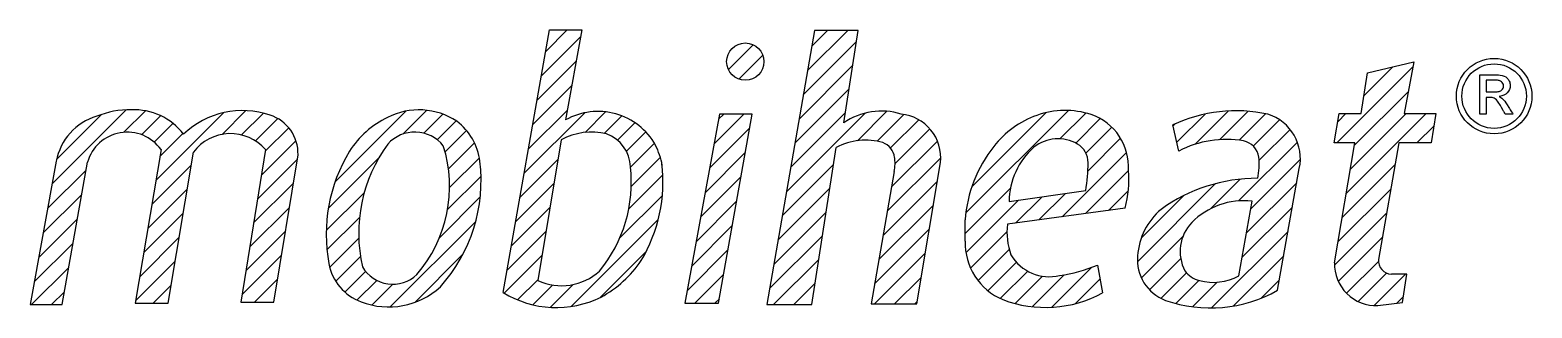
# Model space of a CAD drawing. Header units: millimetres. Extents: x 492.3 to 525.9, y -243.3 to -237.
import ezdxf

# ---------------------------------------------------------------- set-up
doc = ezdxf.new("R2010")
doc.units = ezdxf.units.MM
doc.layers.add('1._réteg', color=7, linetype='Continuous')

msp = doc.modelspace()

# ---------------------------------------------------------------- hatches: boundary and pattern name
h = msp.add_hatch()
h.set_pattern_fill('ANSI31', color=256, scale=0.1, style=0)
h.set_pattern_definition([(45, (0, 0), (-0.2245064030267288, 0.2245064030267289), [])])
edge = h.paths.add_edge_path()
edge.add_arc((508.275392371646, -237.7388850527935), 0.4179804046936512, 0, 360)
edge = h.paths.add_edge_path()
edge.add_line((492.8492132342928, -239.9737445863009), (492.2615322731708, -243.1863836138294))
edge.add_line((492.2615322731708, -243.1863836138294), (492.9811747590321, -243.1863836138294))
edge.add_line((492.9811747590321, -243.1863836138294), (493.5466081283582, -239.9947162949495))
edge.add_arc((494.4379569268003, -240.2480660970142), 0.9266546296708323, 35.37531382347421, 164.1331567577838)
edge.add_line((495.1935300825984, -239.7115980094938), (494.6169884242957, -243.1574317536896))
edge.add_line((494.6169884242957, -243.1574317536896), (495.35496171446, -243.1574317536896))
edge.add_line((495.35496171446, -243.1574317536896), (495.9199725419154, -239.7692206453452))
edge.add_arc((496.7503975757519, -240.3922342130569), 1.038148179392153, 40.96707994792819, 143.1215018257067)
edge.add_line((497.534289150381, -239.7115980094938), (496.9808091537728, -243.134382666544))
edge.add_line((496.9808091537728, -243.134382666544), (497.7187825019069, -243.134382666544))
edge.add_line((497.7187825019069, -243.134382666544), (498.2607316096981, -239.8268432811965))
edge.add_arc((497.3577279838643, -239.7983142447505), 0.9034541793524208, 358.1904282497725, 431.9229018491461)
edge.add_arc((497.0204727784762, -240.7472426403971), 1.910371524288194, 71.1383147275191, 133.6893807280867)
edge.add_arc((494.5851419158186, -240.2311320452802), 1.411941335003648, 37.79389128413865, 92.42465346068478)
edge.add_arc((494.1186095988523, -240.2044802344254), 1.290196136125131, 106.32714726563, 169.6979363303096)
edge.add_arc((494.4843706355974, -240.7066773444607), 1.886668930220091, 88.75361927916126, 112.7127037459931)
edge = h.paths.add_edge_path()
edge.add_arc((500.9673096979539, -240.3605574482999), 1.53948791518634, 56.44864547936186, 117.0848547684994)
edge.add_arc((501.0130551437781, -240.1382101553611), 1.331603535735501, 7.112275181393441, 52.7989816809731)
edge.add_arc((498.7837512254637, -240.4044601307336), 3.576738946715597, 318.1422726736837, 366.9229638781428)
edge.add_arc((500.2915810818389, -241.532490201388), 1.709065261093166, 248.8156552666528, 312.568794756879)
edge.add_arc((500.0674154492182, -242.0611880896345), 1.135230825611841, 190.6255184853197, 249.7222278123029)
edge.add_arc((502.4906166738443, -241.6150102045566), 3.599162081188219, 148.7948653167405, 190.4936356168767)
edge.add_arc((501.1713043980803, -240.8664430348878), 2.083344928299955, 115.74508319841, 147.6045648778043)
edge = h.paths.add_edge_path()
edge.add_line((502.8550657750108, -242.9160580870519), (503.891848340171, -237.0297778214101))
edge.add_line((503.891848340171, -237.0297778214101), (504.6118362100996, -237.0297778214101))
edge.add_line((504.6118362100996, -237.0297778214101), (504.2514641671162, -239.0468164419793))
edge.add_arc((504.9770938935941, -240.3317543035177), 1.475670629904811, 29.30107810407416, 119.4542730886727)
edge.add_arc((504.5315492883413, -240.4466459936222), 1.924053153293408, 11.47198194012091, 25.78926564053864)
edge.add_arc((504.0446146075638, -240.9961586305682), 2.258548283308289, 238.2180948973391, 296.2758442999584)
edge.add_arc((503.795695038449, -240.7444489978778), 2.596850962102877, 298.7426362192978, 325.8335274251575)
edge.add_arc((502.9475531620187, -240.4247145115201), 3.484614697531795, 329.3176135634533, 366.536058362621)
h.paths.add_polyline_path([(507.6971034456077, -238.9166407265221), (506.9224144610143, -243.1587422599455), (507.6752811782328, -243.1587422599455), (508.4281478954514, -238.9166407265221)])
edge = h.paths.add_edge_path()
edge.add_line((510.4794432315425, -239.1137963297879), (510.7999897322169, -237.0390112890558))
edge.add_line((510.7999897322169, -237.0390112890558), (509.8230860862696, -237.0390112890558))
edge.add_line((509.8230860862696, -237.0390112890558), (508.7545976927183, -243.1870875550888))
edge.add_line((508.7545976927183, -243.1870875550888), (509.7620295685436, -243.1870875550888))
edge.add_line((509.7620295685436, -243.1870875550888), (510.3115378802583, -239.6630041379037))
edge.add_arc((511.3250807290367, -240.3302624169844), 1.481516965298619, 72.75122420892603, 124.8054476463243)
edge.add_arc((511.6643087217928, -239.89806461716), 0.9877722159714258, 354.1565086664361, 444.1852753796647)
edge.add_line((512.1127039647929, -243.1718317947911), (512.6469481905535, -239.9986311378273))
edge.add_line((511.0900080030133, -243.1718317947911), (512.1127039647929, -243.1718317947911))
edge.add_line((511.6089880268802, -240.2058678907027), (511.0900080030133, -243.1718317947911))
edge.add_arc((510.9669844393889, -240.9179157603303), 1.415773065140496, 74.06597973824476, 117.5782883628047)
edge.add_arc((511.2158461270176, -239.9369847209222), 0.4053222351631067, 7.214387262661164, 69.8220248600673)
edge.add_arc((510.6425850931114, -240.0187375895276), 0.9843537880329133, 349.0411044051244, 368.4875726312657)
edge = h.paths.add_edge_path()
edge.add_line((516.7764422410323, -241.0265725838516), (514.1444872459706, -241.3861394914985))
edge.add_arc((514.4455112510759, -240.3914435919083), 2.41591144629634, 344.7581395404802, 365.0027647082994)
edge.add_arc((515.6210224645856, -240.0969526031446), 1.234046348677158, 356.1055714151482, 431.3045889275463)
edge.add_arc((515.4356032051521, -240.6514935878528), 1.818762493346721, 71.37122278692702, 110.4221049466665)
edge.add_arc((515.479420761266, -240.8951989727733), 2.062908518058217, 109.2006807182486, 142.6200223998472)
edge.add_arc((516.1352186404308, -241.4865306392936), 2.943894085025042, 141.2233601693498, 176.1560867987429)
edge.add_line((513.1979471956697, -241.7646669954566), (513.1979471956697, -241.2891760253703))
edge.add_arc((514.5760985477309, -241.8078363441912), 1.378827306756659, 178.2058480107137, 247.0931382127643)
edge.add_arc((514.9927418780317, -240.5456516498021), 2.70578274437026, 249.3700660283409, 298.2794402920149)
edge.add_line((516.1610570488294, -242.303981298732), (516.2746666102887, -242.9284922320819))
edge.add_arc((515.6093773397497, -241.5686791251736), 1.47621939586041, 172.8969986452356, 200.0750822691308)
edge.add_arc((515.0824028036698, -241.5631508817169), 1.000613446573646, 210.7923624480723, 283.2022745288484)
edge.add_arc((514.7428225436613, -238.8021862396252), 3.778089166183568, 278.6483479705182, 292.0480529730383)
edge = h.paths.add_edge_path()
edge.add_line((520.1906013095938, -242.8667765673671), (520.6769070036241, -240.138132229688))
edge.add_arc((518.685026768776, -240.2149582646468), 3.049408960536539, 250.7393280372652, 299.5858207161157)
edge.add_arc((518.0353954025632, -242.1773865803018), 0.9831213631811818, 175.0629238870508, 248.7533844600335)
edge.add_arc((518.5652132739533, -242.2024951104475), 1.513274362089168, 130.5276317129299, 175.8422118231474)
edge.add_arc((519.7370079317636, -244.0409768467603), 3.684702141716723, 89.85983366567092, 125.7951644121113)
edge.add_arc((518.0727565600437, -240.0201280410314), 1.706698385061065, 348.6405375380894, 364.5975672645704)
edge.add_arc((519.3390233907724, -239.9474234157576), 0.4396377150089803, 8.383521037558792, 78.22117599969268)
edge.add_arc((519.0451246875639, -241.7881130587966), 2.303245733055048, 80.41174617328822, 117.5427165498031)
edge.add_line((517.9800813098891, -239.7459026116323), (517.8479292384179, -239.1596144038016))
edge.add_arc((519.2666518741239, -242.1723979483119), 3.330110899525277, 77.74756017118887, 115.2157906989199)
edge.add_arc((519.6565303489949, -239.9137058174334), 1.044765874169992, 347.5956050261133, 432.3465121516526)
edge = h.paths.add_edge_path()
edge.add_line((521.4662942889256, -242.249829161633), (521.9188824865726, -239.5623930805386))
edge.add_line((521.9188824865726, -239.5623930805386), (521.4574199821241, -239.5623930805386))
edge.add_line((521.4574199821241, -239.5623930805386), (521.5727856227286, -238.9060555823084))
edge.add_line((521.5727856227286, -238.9060555823084), (522.0608709896128, -238.9060555823084))
edge.add_line((522.0608709896128, -238.9060555823084), (522.2028594346832, -237.9925046729415))
edge.add_line((522.2028594346832, -237.9925046729415), (523.2411500262153, -237.7441607576477))
edge.add_line((523.2411500262153, -237.7441607576477), (523.0281673586096, -238.9060555823084))
edge.add_line((523.0281673586096, -238.9060555823084), (523.7381096419315, -238.9060555823084))
edge.add_line((523.7381096419315, -238.9060555823084), (523.6316183081287, -239.5623930805386))
edge.add_line((523.6316183081287, -239.5623930805386), (522.9039274691729, -239.5623930805386))
edge.add_line((522.9039274691729, -239.5623930805386), (522.4498511287957, -242.1768509835191))
edge.add_arc((522.3981346177652, -242.2779957982592), 0.9322659265844709, 178.2686538442101, 272.468443003736)
edge.add_line((522.438286501555, -243.2093966701175), (522.9895358202671, -243.1400465642479))
edge.add_line((522.9895358202671, -243.1400465642479), (523.0859080617572, -242.5081902567289))
edge.add_line((523.0859080617572, -242.5081902567289), (522.7389679112355, -242.5081902567289))
edge.add_arc((522.7507279087672, -242.2061218492984), 0.3022972383425546, 174.4434528939351, 267.7705112473402)
edge = h.paths.add_edge_path(flags=17)
edge.add_arc((500.8770633484474, -240.1324790914516), 0.8134953975989136, 38.43342358817308, 138.1144885265315)
edge.add_arc((503.0142621434018, -241.5907091254839), 3.395370620789027, 143.8829642804926, 192.7860408383547)
edge.add_arc((500.3812627906451, -241.947097935531), 0.7848464854000762, 210.221146168157, 313.4452061725634)
edge.add_arc((498.609766011413, -240.5364794128305), 3.043652363720338, 319.4071409043087, 377.3900731751472)
edge = h.paths.add_edge_path(flags=17)
edge.add_line((504.152971854108, -239.4943814198752), (503.6300876221947, -242.6482014667992))
edge.add_arc((504.8332156564134, -240.7381391082316), 1.417626473342144, 76.32594035897921, 118.6754094503582)
edge.add_arc((504.8951906368929, -240.1215796890751), 0.8084296081135608, 1.383983559931247, 70.25244215011368)
edge.add_arc((502.599041743388, -240.4496212061942), 3.123739172225291, 320.524896123561, 366.3883245913406)
edge.add_arc((504.1611509222922, -241.5099212181122), 1.256069326614321, 244.98865167291, 312.5321655963243)
edge = h.paths.add_edge_path(flags=17)
edge.add_line((514.1823570611439, -240.8751760055463), (515.8959680527676, -240.6291565452971))
edge.add_arc((515.8029768475055, -240.8800453760623), 1.620627101685313, 131.2073790871533, 179.8278476282971)
edge.add_arc((515.2765890066423, -240.334466999644), 0.8641702655355761, 59.75575242226031, 128.7801636948692)
edge.add_arc((515.4761940594815, -239.9968002644457), 0.4719320430430633, 358.8657338395536, 420.0419821880189)
edge.add_arc((512.5137298225609, -240.0328187098896), 3.434407410283514, 350.0006903604565, 360.4450429179971)
edge = h.paths.add_edge_path(flags=17)
edge.add_line((519.3203700951037, -242.5427500273222), (519.6189788525621, -240.8714553684435))
edge.add_arc((519.4323841203368, -242.4861508894644), 1.625441238464049, 83.40812064069043, 135.6038910046941)
edge.add_arc((518.9458331586034, -241.9969090171087), 0.9355548779253117, 136.1657965042851, 207.5992690757822)
edge.add_arc((518.5767980075382, -242.0960890322276), 0.5686645542207418, 215.9994564092345, 256.2023670500535)
edge.add_arc((518.7510133268138, -241.5151496622284), 1.174789189573421, 254.7079473751593, 298.9892755813196)

# ---------------------------------------------------------------- linework, layer by layer
for p, q in [((502.8550657750108, -242.9160580870519), (503.891848340171, -237.0297778214101)), ((503.891848340171, -237.0297778214101), (504.6118362100996, -237.0297778214101)), ((504.6118362100996, -237.0297778214101), (504.2514641671162, -239.0468164419793)), ((509.8230860862696, -237.0390112890558), (508.7545976927183, -243.1870875550888)), ((510.7999897322169, -237.0390112890558), (509.8230860862696, -237.0390112890558)), ((510.4794432315425, -239.1137963297879), (510.7999897322169, -237.0390112890558)), ((522.0608709896128, -238.9060555823084), (522.2028594346832, -237.9925046729415)), ((522.2028594346832, -237.9925046729415), (523.2411500262153, -237.7441607576477)), ((523.2411500262153, -237.7441607576477), (523.0281673586096, -238.9060555823084)), ((507.6971034456077, -238.9166407265221), (506.9224144610143, -243.1587422599455)), ((507.6752811782328, -243.1587422599455), (508.4281478954514, -238.9166407265221)), ((508.4281478954514, -238.9166407265221), (507.6971034456077, -238.9166407265221)), ((521.4574199821241, -239.5623930805386), (521.5727856227286, -238.9060555823084)), ((521.5727856227286, -238.9060555823084), (522.0608709896128, -238.9060555823084)), ((523.0281673586096, -238.9060555823084), (523.7381096419315, -238.9060555823084)), ((523.7381096419315, -238.9060555823084), (523.6316183081287, -239.5623930805386)), ((517.9800813098891, -239.7459026116323), (517.8479292384179, -239.1596144038016)), ((495.1935300825984, -239.7115980094938), (494.6169884242957, -243.1574317536896)), ((497.534289150381, -239.7115980094938), (496.9808091537728, -243.134382666544)), ((504.152971854108, -239.4943814198752), (503.6300876221947, -242.6482014667992)), ((509.7620295685436, -243.1870875550888), (510.3115378802583, -239.6630041379037)), ((521.9188824865726, -239.5623930805386), (521.4574199821241, -239.5623930805386)), ((521.4662942889256, -242.249829161633), (521.9188824865726, -239.5623930805386)), ((522.9039274691729, -239.5623930805386), (522.4498511287957, -242.1768509835191)), ((523.6316183081287, -239.5623930805386), (522.9039274691729, -239.5623930805386)), ((492.8492132342928, -239.9737445863009), (492.2615322731708, -243.1863836138294)), ((492.9811747590321, -243.1863836138294), (493.5466081283582, -239.9947162949495)), ((495.35496171446, -243.1574317536896), (495.9199725419154, -239.7692206453452)), ((497.7187825019069, -243.134382666544), (498.2607316096981, -239.8268432811965)), ((512.1127039647929, -243.1718317947911), (512.6469481905535, -239.9986311378273)), ((511.6089880268802, -240.2058678907027), (511.0900080030133, -243.1718317947911)), ((520.1906013095938, -242.8667765673671), (520.6769070036241, -240.138132229688)), ((514.1823570611439, -240.8751760055463), (515.8959680527676, -240.6291565452971)), ((516.7764422410323, -241.0265725838516), (514.1444872459706, -241.3861394914985)), ((519.3203700951037, -242.5427500273222), (519.6189788525621, -240.8714553684435)), ((513.1979471956697, -241.7646669954566), (513.1979471956697, -241.2891760253703)), ((516.1610570488294, -242.303981298732), (516.2746666102887, -242.9284922320819)), ((523.0859080617572, -242.5081902567289), (522.7389679112355, -242.5081902567289)), ((522.9895358202671, -243.1400465642479), (523.0859080617572, -242.5081902567289)), ((492.2615322731708, -243.1863836138294), (492.9811747590321, -243.1863836138294)), ((494.6169884242957, -243.1574317536896), (495.35496171446, -243.1574317536896)), ((496.9808091537728, -243.134382666544), (497.7187825019069, -243.134382666544)), ((506.9224144610143, -243.1587422599455), (507.6752811782328, -243.1587422599455)), ((508.7545976927183, -243.1870875550888), (509.7620295685436, -243.1870875550888)), ((511.0900080030133, -243.1718317947911), (512.1127039647929, -243.1718317947911)), ((522.438286501555, -243.2093966701175), (522.9895358202671, -243.1400465642479))]:
    msp.add_line(p, q)
msp.add_circle((508.275392371646, -237.7388850527935), 0.4179804046936512)
at = {"linetype": 'ByBlock'}
for radius in [0.8464442372293403, 0.7229536442568598]:
    msp.add_circle((525.0401279061936, -238.5129848335106), radius, dxfattribs=at)
for centre, radius, start, end in [((494.1186095988523, -240.2044802344254), 1.290196136125131, 106.32714726563, 169.6979363303096), ((494.4843706355974, -240.7066773444607), 1.886668930220091, 88.75361927916126, 112.7127037459931), ((494.5851419158186, -240.2311320452802), 1.411941335003648, 37.79389128413865, 92.42465346068478), ((497.0204727784762, -240.7472426403971), 1.910371524288194, 71.1383147275191, 133.6893807280867), ((497.3577279838643, -239.7983142447505), 0.9034541793524208, 358.1904282497725, 71.92290184914607), ((501.1713043980803, -240.8664430348878), 2.083344928299955, 115.74508319841, 147.6045648778043), ((500.9673096979539, -240.3605574482999), 1.53948791518634, 56.44864547936186, 117.0848547684994), ((504.9770938935941, -240.3317543035177), 1.475670629904811, 29.30107810407416, 119.4542730886727), ((511.3250807290367, -240.3302624169844), 1.481516965298619, 72.75122420892603, 124.8054476463243), ((511.6643087217928, -239.89806461716), 0.9877722159714258, 354.1565086664361, 84.18527537966469), ((515.479420761266, -240.8951989727733), 2.062908518058217, 109.2006807182486, 142.6200223998472), ((515.4356032051521, -240.6514935878528), 1.818762493346721, 71.37122278692702, 110.4221049466665), ((515.6210224645856, -240.0969526031446), 1.234046348677158, 356.1055714151482, 71.30458892754632), ((519.2666518741239, -242.1723979483119), 3.330110899525277, 77.74756017118887, 115.2157906989199), ((519.6565303489949, -239.9137058174334), 1.044765874169992, 347.5956050261133, 72.34651215165258), ((494.4379569268003, -240.2480660970142), 0.9266546296708323, 35.37531382347421, 164.1331567577838), ((496.7503975757519, -240.3922342130569), 1.038148179392153, 40.96707994792819, 143.1215018257067), ((500.8770633484474, -240.1324790914516), 0.8134953975989136, 38.43342358817308, 138.1144885265315), ((501.0130551437781, -240.1382101553611), 1.331603535735501, 7.112275181393441, 52.7989816809731), ((504.8332156564134, -240.7381391082316), 1.417626473342144, 76.32594035897921, 118.6754094503582), ((504.8951906368929, -240.1215796890751), 0.8084296081135608, 1.383983559931247, 70.25244215011368), ((503.0142621434018, -241.5907091254839), 3.395370620789027, 143.8829642804926, 192.7860408383547), ((498.609766011413, -240.5364794128305), 3.043652363720338, 319.4071409043087, 17.39007317514723), ((504.5315492883413, -240.4466459936222), 1.924053153293408, 11.47198194012091, 25.78926564053864), ((510.9669844393889, -240.9179157603303), 1.415773065140496, 74.06597973824476, 117.5782883628047), ((511.2158461270176, -239.9369847209222), 0.4053222351631067, 7.214387262661164, 69.8220248600673), ((516.1352186404308, -241.4865306392936), 2.943894085025042, 141.2233601693498, 176.1560867987429), ((515.8029768475055, -240.8800453760623), 1.620627101685313, 131.2073790871533, 179.8278476282971), ((515.2765890066423, -240.334466999644), 0.8641702655355761, 59.75575242226031, 128.7801636948692), ((515.4761940594815, -239.9968002644457), 0.4719320430430633, 358.8657338395536, 60.04198218801893), ((519.0451246875639, -241.7881130587966), 2.303245733055048, 80.41174617328822, 117.5427165498031), ((519.3390233907724, -239.9474234157576), 0.4396377150089803, 8.383521037558792, 78.22117599969268), ((502.4906166738443, -241.6150102045566), 3.599162081188219, 148.7948653167405, 190.4936356168767), ((498.7837512254637, -240.4044601307336), 3.576738946715597, 318.1422726736837, 6.92296387814277), ((502.9475531620187, -240.4247145115201), 3.484614697531795, 329.3176135634533, 6.536058362620937), ((510.6425850931114, -240.0187375895276), 0.9843537880329133, 349.0411044051244, 8.487572631265772), ((512.5137298225609, -240.0328187098896), 3.434407410283514, 350.0006903604565, 0.445042917996976), ((518.0727565600437, -240.0201280410314), 1.706698385061065, 348.6405375380894, 4.59756726457044), ((502.599041743388, -240.4496212061942), 3.123739172225291, 320.524896123561, 6.388324591340662), ((514.4455112510759, -240.3914435919083), 2.41591144629634, 344.7581395404802, 5.002764708299378), ((519.7370079317636, -244.0409768467603), 3.684702141716723, 89.85983366567092, 125.7951644121113), ((518.5652132739533, -242.2024951104475), 1.513274362089168, 130.5276317129299, 175.8422118231474), ((519.4323841203368, -242.4861508894644), 1.625441238464049, 83.40812064069043, 135.6038910046941), ((515.6093773397497, -241.5686791251736), 1.47621939586041, 172.8969986452356, 200.0750822691308), ((518.9458331586034, -241.9969090171087), 0.9355548779253117, 136.1657965042851, 207.5992690757822), ((514.5760985477309, -241.8078363441912), 1.378827306756659, 178.2058480107137, 247.0931382127643), ((515.0824028036698, -241.5631508817169), 1.000613446573646, 210.7923624480723, 283.2022745288484), ((518.0353954025632, -242.1773865803018), 0.9831213631811818, 175.0629238870508, 248.7533844600335), ((500.0674154492182, -242.0611880896345), 1.135230825611841, 190.6255184853197, 249.7222278123029), ((500.3812627906451, -241.947097935531), 0.7848464854000762, 210.221146168157, 313.4452061725634), ((504.1611509222922, -241.5099212181122), 1.256069326614321, 244.98865167291, 312.5321655963243), ((503.795695038449, -240.7444489978778), 2.596850962102877, 298.7426362192978, 325.8335274251575), ((514.7428225436613, -238.8021862396252), 3.778089166183568, 278.6483479705182, 292.0480529730383), ((518.5767980075382, -242.0960890322276), 0.5686645542207418, 215.9994564092345, 256.2023670500535), ((522.3981346177652, -242.2779957982592), 0.9322659265844709, 178.2686538442101, 272.468443003736), ((522.7507279087672, -242.2061218492984), 0.3022972383425546, 174.4434528939351, 267.7705112473402), ((518.7510133268138, -241.5151496622284), 1.174789189573421, 254.7079473751593, 298.9892755813196), ((500.2915810818389, -241.532490201388), 1.709065261093166, 248.8156552666528, 312.568794756879), ((504.0446146075638, -240.9961586305682), 2.258548283308289, 238.2180948973391, 296.2758442999584), ((514.9927418780317, -240.5456516498021), 2.70578274437026, 249.3700660283409, 298.2794402920149), ((518.685026768776, -240.2149582646468), 3.049408960536539, 250.7393280372652, 299.5858207161157)]:
    msp.add_arc(centre, radius, start, end)
at = {"layer": '1._réteg', "color": 7}
for p, q in [((524.7219160498306, -238.4738011195134), (524.7219160498306, -238.033408118451)), ((524.7219160498306, -238.033408118451), (524.9160231730115, -238.0341796500605)), ((524.979986547469, -238.1540779044797), (524.8635222726274, -238.153303284243)), ((524.8635222726274, -238.153303284243), (524.8635222726274, -238.2866951956926)), ((524.8635222726274, -238.2866951956926), (524.8635222726274, -238.4200871118076)), ((524.7219160498306, -238.4738011521726), (524.7219160498306, -238.4738011195134)), ((524.7219160498306, -238.9141941625662), (524.7219160498306, -238.4738011521726)), ((524.8635222726274, -238.4200871118076), (524.9748672411971, -238.4193003096892)), ((524.9160231730115, -238.540517897811), (524.8635502568962, -238.5404846180862)), ((524.8635502568962, -238.5404846180862), (524.8635502568962, -238.7273393879934)), ((524.8635502568962, -238.7273393879934), (524.8635502568962, -238.9141941625662)), ((525.1596788935427, -238.519610364435), (525.149502048877, -238.5208643564094)), ((525.149502048877, -238.5208643564094), (525.1692683811588, -238.530697509651)), ((524.7927331533634, -238.9141941625662), (524.7219160498306, -238.9141941625662)), ((524.8635502568962, -238.9141941625662), (524.7927331533634, -238.9141941625662)), ((525.2874065006531, -238.9141941252414), (525.2756933532227, -238.893290282355)), ((525.3743011358148, -238.9141941252414), (525.2874065006531, -238.9141941252414)), ((525.461195598349, -238.9141941252414), (525.3743011358148, -238.9141941252414)), ((525.4581008078914, -238.9095014274366), (525.461195598349, -238.9141941252414))]:
    msp.add_line(p, q, dxfattribs=at)
msp.add_lwpolyline([(525.1058362225858, -238.4158774529022), (525.1058362225858, -238.4158774529022)], close=True, dxfattribs=at)
for points in [[(524.9160231730115, -238.0341796500605), (525.1092900496259, -238.0349478550974), (525.1235693377092, -238.0353514948158), (525.17241522105, -238.0414274310462)], [(525.17241522105, -238.0414274310462), (525.2466206279363, -238.0506577841022), (525.291117658861, -238.0699620306942), (525.3311520153923, -238.1102924055486)], [(525.11692805673, -238.157578676787), (525.1004715290818, -238.1553878183358), (525.0735832097217, -238.1547004494846), (524.979986547469, -238.1540779044797)], [(525.1058362225858, -238.4158774529022), (525.1434288420227, -238.4108277153917), (525.163050638682, -238.4056388543549), (525.185970641293, -238.394686381683)], [(525.1826214170052, -238.1761314958398), (525.1623666990467, -238.1659912014846), (525.1465359216706, -238.1615203389629), (525.11692805673, -238.157578676787)], [(525.2460102321539, -238.255921406643), (525.2369939368258, -238.219714764339), (525.2154105912898, -238.192546952211), (525.1826214170052, -238.1761314958398)], [(525.185970641293, -238.394686381683), (525.1957029569219, -238.390035711603), (525.2019314489411, -238.3853436949758), (525.2124203989187, -238.3747613676798)], [(525.2124203989187, -238.3747613676798), (525.2369852354818, -238.3499778217854), (525.2472311870147, -238.3263186621629), (525.2487364355458, -238.290903352275)], [(525.2487364355458, -238.290903352275), (525.2494671338244, -238.2737121139324), (525.2490236312195, -238.268022993267), (525.2460102321539, -238.255921406643)], [(525.3311520153923, -238.1102924055486), (525.3513610011395, -238.1306506858301), (525.3650846722498, -238.1502159820733), (525.3772324529795, -238.1759871841662)], [(525.3995591219076, -238.2734273117118), (525.399480627853, -238.3360017323837), (525.3771978108995, -238.3914717272958), (525.3334905167554, -238.4379018609341)], [(525.3772324529795, -238.1759871841662), (525.3937403442177, -238.2110082368574), (525.3996058805507, -238.2366070077054), (525.3995591219076, -238.2734273117118)], [(525.0401664095939, -238.557977725414), (525.0128912466755, -238.544238643827), (524.9867551293443, -238.5405628088766), (524.9160231730115, -238.540517897811)], [(524.9748672411971, -238.4193003096892), (525.0621082831618, -238.418683825299), (525.0904605464963, -238.4179428533694), (525.1058362225858, -238.4158774529022)], [(525.1463604997762, -238.6710269583486), (525.1057338359939, -238.6100014188989), (525.0718626110915, -238.5739437072125), (525.0401664095939, -238.557977725414)], [(525.2428785834562, -238.8348448383678), (525.1815195702467, -238.7256771513534), (525.1721046507201, -238.7096974340286), (525.1463604997762, -238.6710269583486)], [(525.3334905167554, -238.4379018609341), (525.288165523789, -238.486050377043), (525.2370586113731, -238.5100756183038), (525.1596788935427, -238.519610364435)], [(525.1692683811588, -238.530697509651), (525.2037791805059, -238.5478655552958), (525.2185072573187, -238.5600210435965), (525.2524585159234, -238.5993566378814)], [(525.2524585159234, -238.5993566378814), (525.284808965178, -238.6368373995581), (525.3164497020226, -238.6822553079486), (525.3689611839874, -238.7665873903038)], [(525.2577453965507, -238.861294600659), (525.2543163111875, -238.8551940907134), (525.2476262280321, -238.8432917018814), (525.2428785834562, -238.8348448383678)], [(525.2756933532227, -238.893290282355), (525.2692510414211, -238.8817931662014), (525.2611744772483, -238.8673951106045), (525.2577453965507, -238.861294600659)], [(525.3689611839874, -238.7665873903038), (525.3882464742468, -238.7975592060798), (525.4154960416836, -238.8413292991998), (525.4295157824387, -238.8638542561278)], [(525.4295157824387, -238.8638542561278), (525.4435355185283, -238.8863792130558), (525.4563988063426, -238.9069204408445), (525.4581008078914, -238.9095014274366)]]:
    msp.add_open_spline(points, degree=3, dxfattribs=at)

doc.saveas('drawing.dxf')
